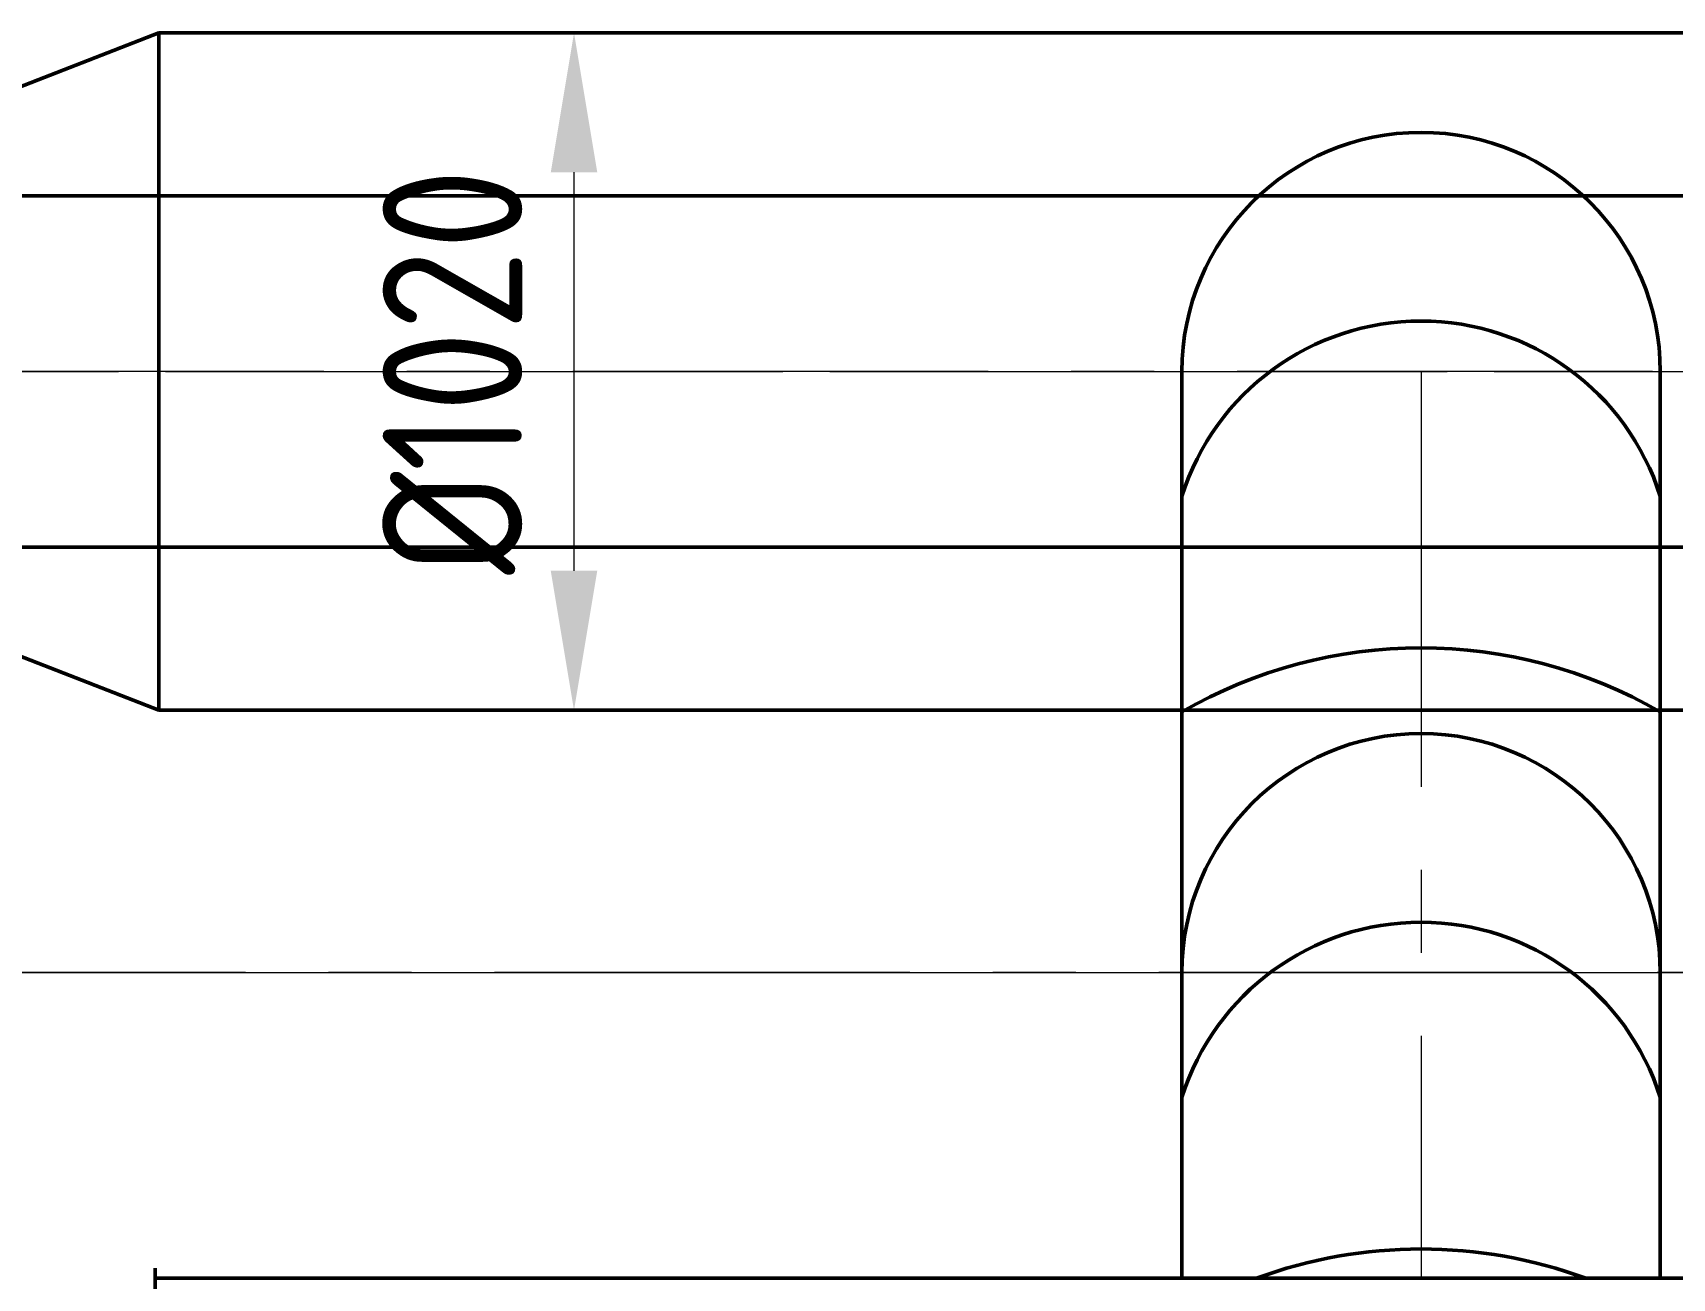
# Model space of a CAD drawing. Header units: millimetres. Extents: x 188205 to 604756, y -401673 to 15123.
# Drawn here: x 353575 to 356042, y -14000 to -12125 of the extents above; entities that cross this region are included whole.
import ezdxf

# ---------------------------------------------------------------- set-up
doc = ezdxf.new("R2010")
doc.units = ezdxf.units.MM
doc.header["$LTSCALE"] = 500
doc.linetypes.add('CENTER', pattern=[2, 1.25, -0.25, 0.25, -0.25])
doc.layers.add('air', color=7, linetype='Continuous', lineweight=50, true_color=0x77bec0)
for name, color, linetype, lineweight in [('gas', 2, 'Continuous', 50), ('gas-smoke', 6, 'Continuous', 50), ('WEN', 3, 'Continuous', 20), ('ZHONG', 1, 'CENTER', 20)]:
    doc.layers.add(name, color=color, linetype=linetype, lineweight=lineweight)
doc.styles.add('GB', font='gbenor.shx', dxfattribs={"bigfont": 'gbcbig.shx'})
doc.dimstyles.new('ISO-60', dxfattribs={"dimscale": 60, "dimtxt": 3.5, "dimasz": 3.5, "dimexe": 1.8, "dimexo": 1.25, "dimgap": 1.3, "dimtad": 1, "dimrnd": 1, "dimdsep": 46, "dimtxsty": 'GB', "dimcen": 0, "dimclrd": 3, "dimclre": 3, "dimclrt": 256, "dimadec": 0, "dimazin": 0, "dimtfac": 1, "dimtix": 1, "dimtmove": 0, "dimatfit": 3, "dimldrblk": 'DOTSMALL', "dimfxl": 0, "dimlwd": 20, "dimlwe": 20, "dimarcsym": 0})

# ---------------------------------------------------------------- blocks, each defined once
blk = doc.blocks.new('air-master-2')
at = {"layer": 'air'}
for p, q in [((-5402.5, 264.5), (0, 264.5)), ((-5402.5, -264.5), (0, -264.5))]:
    blk.add_line(p, q, dxfattribs=at)
at = {"layer": 'ZHONG'}
for p, q in [((26445.3, 0), (-6515.5, 0)), ((9327.5, -905), (-6515.5, -905))]:
    blk.add_line(p, q, dxfattribs=at)
blk = doc.blocks.new('air-waste-master-2')
at = {"layer": 'ZHONG'}
blk.add_line((-574.7, 820), (14388, 820), dxfattribs=at)
blk = doc.blocks.new('gas-master-2')
at = {"layer": 'gas'}
for p, q in [((-5830, 315), (-5330, 510)), ((-5330, 510), (1070, 510)), ((-5330, 510), (-5330, -510)), ((-3790, 0), (-3790, -1365)), ((-3070, 0), (-3070, -1365)), ((-5830, -315), (-5330, -510)), ((-5330, -510), (1070, -510)), ((-5335.5, -1350), (-5335.5, -2100)), ((-5335.5, -1365), (-170.5, -1365))]:
    blk.add_line(p, q, dxfattribs=at)
for centre, radius, start, end in [((-3430, 0), 360, 0, 180), ((-3430, -301.7), 377.7, 17.588, 162.412), ((-3430, -1136), 720, 60, 120), ((-3430, -905), 360, 0, 180), ((-3430, -1206.7), 377.7, 17.588, 162.412), ((-3430, -2041), 720, 69.8597, 110.1403)]:
    blk.add_arc(centre, radius, start, end, dxfattribs=at)
at = {"layer": 'ZHONG'}
for p, q in [((-11320, 0), (18820.5, 0)), ((-11015.7, 0), (19922.4, 0)), ((-3430, 0), (-3430, -1365)), ((-11320, -905), (4120.8, -905))]:
    blk.add_line(p, q, dxfattribs=at)
blk = doc.blocks.new('gas-waste-master-2')
at = {"layer": 'gas-smoke'}
for p, q in [((4600, 375), (4600, -375)), ((4600, 360), (7383.5, 360))]:
    blk.add_line(p, q, dxfattribs=at)
at = {"layer": 'ZHONG'}
blk.add_line((189.8, 820), (16044.4, 820), dxfattribs=at)
blk = doc.blocks.new('*D329')
at = {"layer": 'Defpoints', "color": 0}
for p in [(354380.6, -12125.5), (354389.2, -12125.5), (354380.6, -13145.5)]:
    blk.add_point(p, dxfattribs=at)
at = {"layer": 'WEN', "color": 3, "lineweight": 20}
for p, q in [((354455.6, -12125.5), (354497.2, -12125.5)), ((354389.2, -12935.5), (354389.2, -12335.5)), ((354455.6, -13145.5), (354497.2, -13145.5))]:
    blk.add_line(p, q, dxfattribs=at)
at = {"layer": 'WEN', "color": 3}
for points in [[(354354.2, -12335.5), (354424.2, -12335.5), (354389.2, -12125.5)], [(354354.2, -12935.5), (354424.2, -12935.5), (354389.2, -13145.5)]]:
    blk.add_solid(points, dxfattribs=at)
at = {"layer": 'WEN', "insert": (354206.2, -12635.5), "char_height": 210, "attachment_point": 5, "rotation": 90, "style": 'GB'}
blk.add_mtext('%%c1020', dxfattribs=at)
blk = doc.blocks.new('_DotSmall')
at = {"color": 0, "linetype": 'ByBlock', "const_width": 0.5}
blk.add_lwpolyline([(-0.0625, 0, 1), (0.0625, 0, 1)], format="xyb", close=True, dxfattribs=at)

msp = doc.modelspace()

# ---------------------------------------------------------------- block references
at = {"layer": 'WEN'}
for name, p in [('air-master-2', (356567.216, -12635.474)), ('gas-master-2', (359094.204, -12635.474)), ('air-waste-master-2', (352138.216, -14360.474)), ('gas-waste-master-2', (349158.714, -14360.474))]:
    msp.add_blockref(name, p, dxfattribs=at)

# ---------------------------------------------------------------- dimensions: what is measured, and where the dimension line sits
dim = msp.add_linear_dim(base=(354389.188, -12125.474), p1=(354380.588, -13145.474), p2=(354380.588, -12125.474), angle=90, dimstyle='ISO-60', override={"dimpost": '%%c<>'}, dxfattribs=at)
dim.commit()
dim.dimension.update_dxf_attribs({"geometry": '*D329', "text_midpoint": (354206.188, -12635.474)})

doc.saveas('drawing.dxf')
